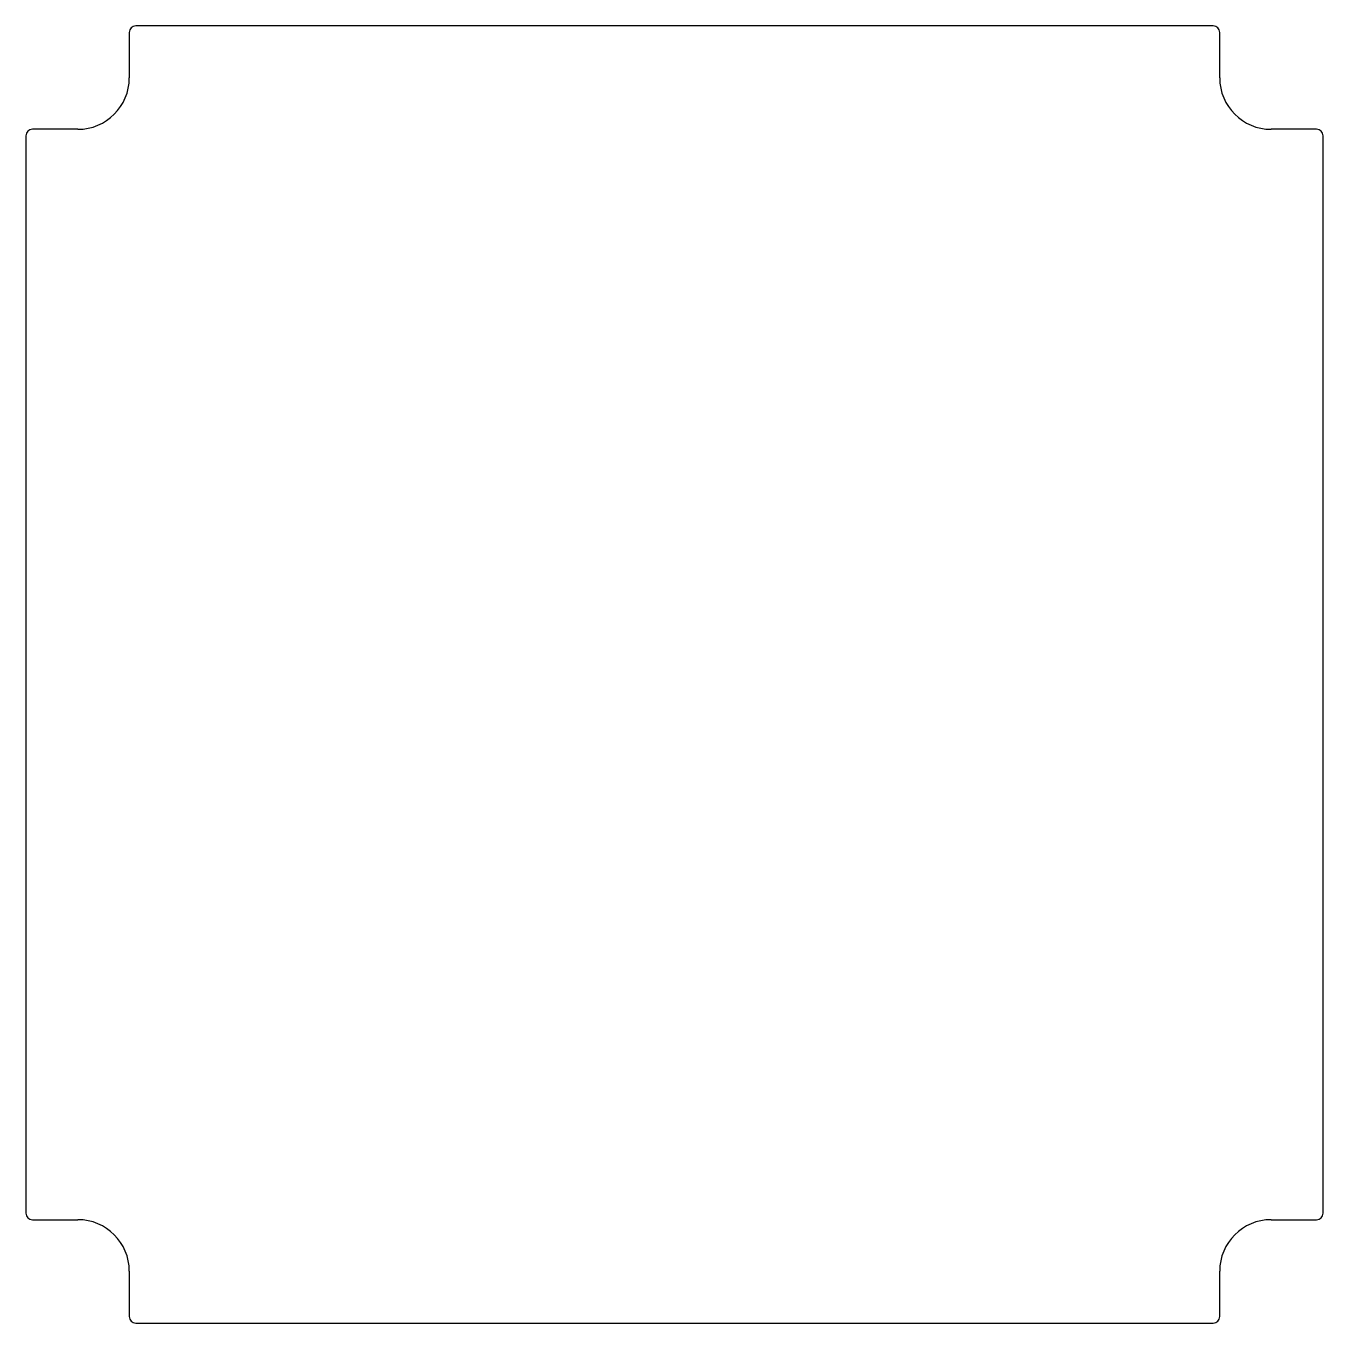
# Model space of a CAD drawing. Header units: millimetres. Extents: x -50 to 50, y -50 to 50.
import ezdxf

# ---------------------------------------------------------------- set-up
doc = ezdxf.new("R2010")
doc.units = ezdxf.units.MM

msp = doc.modelspace()

# ---------------------------------------------------------------- linework, layer by layer
at = {"color": 7, "linetype": 'Continuous', "lineweight": 25}
for p, q in [((-42.03, 49.5), (-42.03, 46)), ((41.53, 50), (-41.53, 50)), ((42.03, 46), (42.03, 49.5)), ((-46, 42.03), (-49.5, 42.03)), ((49.5, 42.03), (46, 42.03)), ((-50, 41.53), (-50, -41.53)), ((50, -41.53), (50, 41.53)), ((-49.5, -42.03), (-46, -42.03)), ((46, -42.03), (49.5, -42.03)), ((-42.03, -46), (-42.03, -49.5)), ((42.03, -49.5), (42.03, -46)), ((-41.53, -50), (41.53, -50))]:
    msp.add_line(p, q, dxfattribs=at)
for centre, radius, start, end in [((-41.53, 49.5), 0.5, 90, 180), ((41.53, 49.5), 0.5, 0, 90), ((-46, 46), 3.97, 270, 0), ((46, 46), 3.97, 180, 270), ((-49.5, 41.53), 0.5, 90, 180), ((49.5, 41.53), 0.5, 0, 90), ((-49.5, -41.53), 0.5, 180, 270), ((49.5, -41.53), 0.5, 270, 0), ((-46, -46), 3.97, 0, 90), ((46, -46), 3.97, 90, 180), ((-41.53, -49.5), 0.5, 180, 270), ((41.53, -49.5), 0.5, 270, 0)]:
    msp.add_arc(centre, radius, start, end, dxfattribs=at)

doc.saveas('drawing.dxf')
